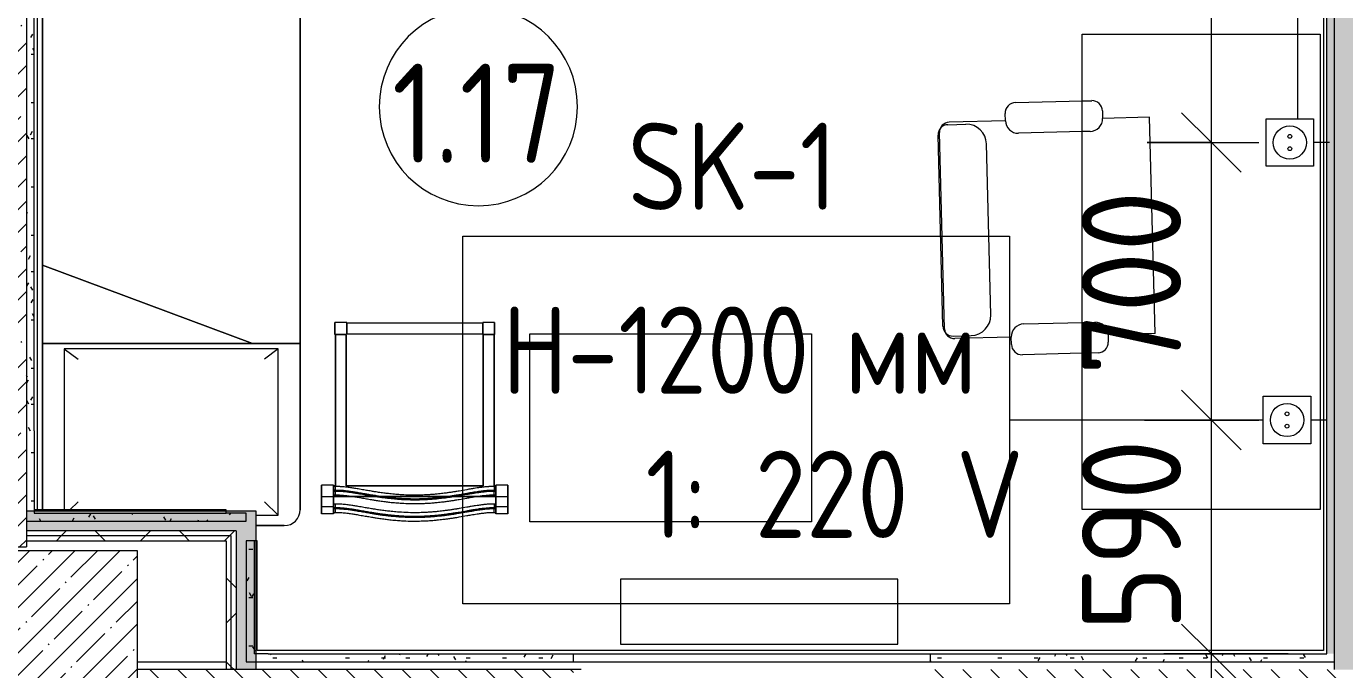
# Model space of a CAD drawing. Header units: millimetres. Extents: x 35881 to 234190, y -8553 to 29063.
# Drawn here: x 75700 to 79026, y 3750 to 5373 of the extents above; entities that cross this region are included whole.
import ezdxf

# ---------------------------------------------------------------- set-up
doc = ezdxf.new("R2010")
doc.units = ezdxf.units.MM
for name, color, linetype, lineweight in [('A-ANNO-DIMS', 7, 'Continuous', 9), ('A-ANNO-DIMS-100', 7, 'Continuous', 9), ('A-AREA-IDEN', 7, 'Continuous', 9), ('A-DETL-GENF', 7, 'Continuous', 9), ('A-WALL', 7, 'Continuous', 9), ('E-ELEC-FIXT-IDEN', 7, 'Continuous', 9), ('I-WALL', 7, 'Continuous', 9), ('M-EQPM', 7, 'Continuous', 9), ('S-COLS', 7, 'Continuous', 9), ('Электрические приборы', 7, 'Continuous', 9)]:
    doc.layers.add(name, color=color, linetype=linetype, lineweight=lineweight)
for name, color, linetype, lineweight, true_color in [('A-WALL-1', 7, 'Continuous', 9, 0x3c3c3c), ('A-WALL-FNSH-1', 7, 'Continuous', 9, 0x3c3c3c), ('I-FURN-1', 7, 'Continuous', 9, 0xf0f0f0), ('M-EQPM-1', 7, 'Continuous', 9, 0xd4d4d4), ('Оси розеток', 7, 'Continuous', 9, 0xff1e23)]:
    doc.layers.add(name, color=color, linetype=linetype, lineweight=lineweight, true_color=true_color)
doc.styles.add('GOST Common', font='GOST_Common.ttf', dxfattribs={"width": 0.9, "height": 220})
doc.styles.add('GOST Common_1', font='GOST_Common.ttf', dxfattribs={"width": 0.9, "height": 250})
doc.styles.add('ISOCPEUR', font='isocpeur.ttf', dxfattribs={"width": 0.9, "height": 250})
doc.dimstyles.new('ISO-2_5_0_9К_БОЛЬШОЙ', dxfattribs={"dimscale": 304.8, "dimtxt": 248.995294, "dimasz": 0.492126, "dimexe": 0.393701, "dimexo": 0.984252, "dimgap": 0, "dimtad": 1, "dimdec": 0, "dimrnd": 10, "dimzin": 0, "dimdsep": 46, "dimtxsty": 'ISOCPEUR', "dimblk1": 'OBLIQUE', "dimblk2": 'OBLIQUE', "dimsah": 1, "dimcen": 0.09, "dimdle": 0.393701, "dimazin": 0, "dimtfac": 1, "dimtdec": 4, "dimtix": 1, "dimtmove": 0, "dimatfit": 3, "dimfxl": 1, "dimtvp": 1, "dimtolj": 1, "dimtzin": 0, "dimarcsym": 2})
pattern_1 = [(0, (0, 0), (121.92, 30.48), [10.058, -81.382, 10.058, -81.382, -487.68]), (0, (0, 0), (121.92, 30.48), [-182.88, 10.058, -172.822, 10.058, -81.382, -213.36]), (0, (0, 0), (121.92, 30.48), [-457.2, 10.058, -50.902, 10.058, -142.342]), (120, (45.72, 15.24), (-87.356454, 90.345817), [10.058, -81.382, 10.058, -81.382, -487.68]), (120, (45.72, 15.24), (-87.356454, 90.345817), [-182.88, 10.058, -172.822, 10.058, -81.382, -213.36]), (120, (45.72, 15.24), (-87.356454, 90.345817), [-457.2, 10.058, -50.902, 10.058, -142.342]), (240, (60.96, 76.2), (-34.563546, -120.825817), [10.058, -81.382, 10.058, -81.382, -487.68]), (240, (60.96, 76.2), (-34.563546, -120.825817), [-182.88, 10.058, -172.822, 10.058, -81.382, -213.36]), (240, (60.96, 76.2), (-34.563546, -120.825817), [-457.2, 10.058, -50.902, 10.058, -142.342])]
pattern_2 = [(45, (0, 0), (-106.06602, 106.06602), []), (135, (0, 0), (-106.06602, -106.06602), [])]

# ---------------------------------------------------------------- blocks, each defined once
blk = doc.blocks.new('BSC_Колонна _Прямоугольная - 500х500-V11-План размещения напольных электротехнических лючков и розеток 1 этажа в осях 12-23')
at = {"layer": 'S-COLS'}
h = blk.add_hatch(dxfattribs=at)
h.set_pattern_fill('FP_13', color=256, style=0, pattern_type=2)
h.set_pattern_definition([(45, (-75730, -3800), (-57.02463, 57.02463), []), (45, (-75672.975, -3800), (-57.02463, 57.02463), [100.806, -20.161, 3.353, -16.808])])
h.paths.add_polyline_path([(-250, -250), (250, -250), (250, 250), (-250, 250), (-250, 73.5)])
for p, q in [((250, 250), (-250, 250)), ((-250, 250), (-250, -250)), ((250, -250), (250, 250)), ((-250, -250), (250, -250))]:
    blk.add_line(p, q, dxfattribs=at)
blk = doc.blocks.new('Блок Розеток и Выключателей - Блок Розеток и Выключателей_SK1-V63-План размещения напольных электротехнических лючков и розеток 1 этажа в осях 12-23')
at = {"layer": 'A-DETL-GENF'}
for p, q in [((-60, -40), (60, -40)), ((-60, -160), (-60, -40)), ((60, -40), (60, -160)), ((60, -160), (-60, -160))]:
    blk.add_line(p, q, dxfattribs=at)
for centre, radius in [((0, -100), 42), ((-15.6, -100), 4.8), ((15.6, -100), 4.8)]:
    blk.add_circle(centre, radius, dxfattribs=at)
at = {"layer": 'Оси розеток'}
blk.add_line((0, 0), (0, -40), dxfattribs=at)
blk = doc.blocks.new('nipo - Default-V187-План размещения напольных электротехнических лючков и розеток 1 этажа в осях 12-23')
at = {"layer": 'I-FURN-1'}
for p, q in [((-171.5, 250.4), (-201.5, 250.4)), ((-201.5, 250.4), (-201.5, 220.4)), ((-171.5, 250.4), (-201.5, 250.4)), ((-201.5, 220.4), (-201.5, 250.4)), ((-171.5, 248.9), (-171.5, 250.4)), ((-171.5, 248.9), (-171.5, 250.4)), ((171.5, 248.9), (-171.5, 248.9)), ((-171.5, 221.9), (-171.5, 248.9)), ((-171.5, 248.9), (-171.5, 221.9)), ((171.5, 248.9), (-171.5, 248.9)), ((201.5, 250.4), (171.5, 250.4)), ((171.5, 250.4), (171.5, 248.9)), ((171.5, 250.4), (171.5, 248.9)), ((201.5, 250.4), (171.5, 250.4)), ((171.5, 221.9), (171.5, 248.9)), ((171.5, 248.9), (171.5, 221.9)), ((201.5, 220.4), (201.5, 250.4)), ((201.5, 250.4), (201.5, 220.4)), ((-201.5, 220.4), (-199.9, 220.4)), ((-201.5, 220.4), (-199.9, 220.4)), ((-199.9, 220.4), (-199.9, -161.1)), ((-199.9, 220.4), (-172.9, 220.4)), ((-172.9, 220.4), (-199.9, 220.4)), ((-199.9, -161.1), (-199.9, 220.4)), ((-172.9, -161.1), (-172.9, 220.4)), ((-172.9, 220.4), (-172.9, -161.1)), ((-171.5, 221.9), (171.5, 221.9)), ((-171.5, 221.9), (171.5, 221.9)), ((173, -161.1), (173, 220.4)), ((173, 220.4), (173, -161.1)), ((173, 220.4), (200, 220.4)), ((200, 220.4), (173, 220.4)), ((200, 220.4), (201.5, 220.4)), ((200, -161.1), (200, 220.4)), ((200, 220.4), (201.5, 220.4)), ((200, 220.4), (200, -161.1)), ((-205, -159.6), (-235, -159.6)), ((-235, -159.6), (-235, -213.6)), ((-205, -159.6), (-235, -159.6)), ((-235, -189.6), (-235, -159.6)), ((-205, -163.1), (-205, -159.6)), ((-205, -159.6), (-205, -213.6)), ((-200, -163.1), (-205, -163.1)), ((-205, -163.1), (-205, -171.9)), ((-205, -175.4), (-205, -163.1)), ((-205, -184.2), (-205, -163.1)), ((-199.9, -161.1), (-204.9, -161.1)), ((-204.9, -161.1), (-204.9, -163.1)), ((-199.9, -161.1), (-204.9, -161.1)), ((-204.9, -163.1), (-204.9, -161.1)), ((-204.9, -163.1), (-204.9, -184.2)), ((-204.9, -184.2), (-204.9, -163.1)), ((-200, -171.9), (-200, -163.1)), ((173, -161.1), (-172.9, -161.1)), ((-172.9, -161.1), (173, -161.1)), ((205, -161.1), (200, -161.1)), ((205, -161.1), (200, -161.1)), ((205, -163.1), (200, -163.1)), ((200, -163.1), (200, -171.9)), ((205, -213.6), (205, -159.6)), ((205, -159.6), (205, -161.1)), ((235, -159.6), (205, -159.6)), ((235, -159.6), (205, -159.6)), ((205, -163.1), (205, -161.1)), ((205, -161.1), (205, -163.1)), ((205, -163.1), (205, -161.1)), ((205, -184.2), (205, -163.1)), ((205, -171.9), (205, -163.1)), ((205, -163.1), (205, -175.4)), ((205, -163.1), (205, -184.2)), ((205, -184.2), (205, -163.1)), ((235, -213.6), (235, -159.6)), ((235, -159.6), (235, -189.6)), ((-205, -189.6), (-235, -189.6)), ((-205, -171.9), (-200, -171.9)), ((-205, -171.9), (-205, -184.2)), ((-200, -175.4), (-205, -175.4)), ((-205, -184.2), (-205, -175.4)), ((-205, -184.2), (-200, -184.2)), ((-205, -189.6), (-205, -184.2)), ((-204.9, -184.2), (-204.9, -188.1)), ((-204.9, -188.1), (-204.9, -184.2)), ((-204.9, -188.1), (-164.4, -188.1)), ((-164.4, -188.1), (-204.9, -188.1)), ((-200, -184.2), (-200, -175.4)), ((-164.4, -188.1), (133.8, -188.1)), ((133.8, -188.1), (-164.4, -188.1)), ((134.1, -188.1), (164.4, -188.1)), ((164.4, -188.1), (134.1, -188.1)), ((164.4, -188.1), (205, -188.1)), ((205, -188.1), (164.4, -188.1)), ((200, -171.9), (205, -171.9)), ((205, -175.4), (200, -175.4)), ((200, -184.2), (200, -175.4)), ((200, -184.2), (205, -184.2)), ((205, -184.2), (205, -171.9)), ((205, -175.4), (205, -184.2)), ((205, -188.1), (205, -184.2)), ((205, -184.2), (205, -188.1)), ((205, -188.1), (205, -184.2)), ((205, -188.1), (205, -189.6)), ((235, -189.6), (205, -189.6)), ((-235, -213.6), (-205, -213.6)), ((-235, -213.6), (-235, -232.4)), ((-205, -232.4), (-235, -232.4)), ((-205, -215.5), (-205, -206.8)), ((-200, -207.3), (-205, -207.3)), ((-205, -207.3), (-205, -216.1)), ((-205, -219.6), (-205, -207.3)), ((-205, -213.6), (-205, -232.4)), ((-205, -216.1), (-200, -216.1)), ((-205, -216.1), (-205, -228.4)), ((-205, -228.4), (-205, -216.1)), ((-200, -219.6), (-205, -219.6)), ((-205, -219.6), (-205, -228.4)), ((-205, -228.4), (-200, -228.4)), ((-205, -232.4), (-205, -228.4)), ((-200, -216.1), (-200, -207.3)), ((-200, -228.4), (-200, -219.6)), ((205, -207.3), (200, -207.3)), ((200, -207.3), (200, -216.1)), ((200, -216.1), (205, -216.1)), ((205, -219.6), (200, -219.6)), ((200, -228.4), (200, -219.6)), ((200, -228.4), (205, -228.4)), ((205, -206.8), (205, -215.4)), ((205, -216.1), (205, -207.3)), ((205, -207.3), (205, -219.6)), ((205, -232.4), (205, -213.6)), ((205, -213.6), (235, -213.6)), ((205, -228.4), (205, -216.1)), ((205, -216.1), (205, -228.4)), ((205, -228.4), (205, -219.6)), ((205, -228.4), (205, -232.4)), ((235, -232.4), (205, -232.4)), ((235, -232.4), (235, -213.6))]:
    blk.add_line(p, q, dxfattribs=at)
at = {"layer": 'I-FURN-1', "flags": 128}
for points in [[(-235, -232.4), (-235, -215.5), (-235, -198.5), (-235, -189.6)], [(-205, -206.8), (-205, -198.5), (-205, -189.6)], [(205, -189.6), (205, -198.5), (205, -206.8)], [(235, -189.6), (235, -198.5), (235, -215.4), (235, -232.4)]]:
    blk.add_lwpolyline(points, dxfattribs=at)
at = {"layer": 'I-FURN-1'}
for points, knots in [([(200, -163.1), (197.2, -163.1), (193.1, -163.2), (188.4, -163.4), (184.4, -163.7), (179.9, -164), (175.1, -164.5), (171.2, -165), (167.7, -165.4), (163.1, -166.1), (157, -166.9), (150.9, -167.9), (145, -168.9), (140.7, -169.6), (136, -170.4), (126.8, -172), (116.5, -173.8), (107.4, -175.3), (103.3, -176), (98.2, -176.8), (90.8, -178), (83.2, -179), (76.5, -179.9), (68.2, -181), (57.9, -182.1), (45.5, -183.2), (34.9, -184), (22.3, -184.6), (12, -185), (3.1, -185.1), (-3.3, -185.1), (-15.4, -184.9), (-30.6, -184.3), (-47.9, -183), (-61.8, -181.7), (-75.4, -180.1), (-87.8, -178.4), (-97.4, -176.9), (-104.3, -175.8), (-109.6, -174.9), (-117.6, -173.6), (-126.4, -172), (-135.4, -170.5), (-144, -169), (-151.7, -167.8), (-159.2, -166.6), (-165, -165.8), (-171.4, -165), (-177.7, -164.2), (-182.6, -163.8), (-185.7, -163.6), (-187.9, -163.5), (-192.6, -163.3), (-196.9, -163.2), (-200, -163.1)], [-403.246163, -403.246163, -403.246163, -403.246163, -394.961682, -390.785353, -389.143766, -383.111589, -377.203149, -374.419378, -371.330151, -366.77681, -360.420019, -352.758986, -348.177633, -342.617617, -339.606524, -333.916422, -314.656028, -308.214217, -306.043991, -302.068722, -292.951843, -283.327745, -278.98652, -272.848078, -258.282773, -247.659183, -235.563172, -226.502536, -209.735731, -204.597106, -199.707293, -190.563396, -168.259509, -154.269973, -138.430455, -126.466538, -113.088, -100.996198, -97.081467, -92.039013, -84.96413, -72.630818, -65.219689, -57.682193, -46.3745, -41.767255, -34.846834, -28.790033, -22.348118, -15.929171, -13.910715, -13.053485, -9.243142, 0, 0, 0, 0]), ([(-200, -171.9), (-196.9, -172), (-192.6, -172.1), (-187.9, -172.3), (-185.7, -172.4), (-182.6, -172.6), (-177.7, -173.1), (-171.4, -173.8), (-165, -174.6), (-159.2, -175.5), (-151.7, -176.6), (-144, -177.9), (-135.4, -179.3), (-126.4, -180.9), (-117.6, -182.4), (-109.6, -183.8), (-104.3, -184.7), (-97.4, -185.8), (-87.8, -187.3), (-75.4, -189), (-61.8, -190.6), (-47.9, -191.9), (-30.6, -193.1), (-15.4, -193.8), (-3.3, -193.9), (3.1, -193.9), (12, -193.8), (22.3, -193.5), (34.9, -192.8), (45.5, -192.1), (57.9, -190.9), (68.2, -189.8), (76.5, -188.8), (83.2, -187.9), (90.8, -186.8), (98.2, -185.7), (103.3, -184.8), (107.4, -184.2), (116.5, -182.6), (126.8, -180.8), (136, -179.2), (140.7, -178.4), (145, -177.7), (150.9, -176.8), (157, -175.8), (163.1, -174.9), (167.7, -174.3), (171.2, -173.9), (175.1, -173.4), (179.9, -172.9), (184.4, -172.5), (188.4, -172.3), (193.1, -172.1), (197.2, -172), (200, -171.9)], [0, 0, 0, 0, 9.243142, 13.053485, 13.910715, 15.929171, 22.348118, 28.790033, 34.846834, 41.767255, 46.3745, 57.682193, 65.219689, 72.630818, 84.96413, 92.039013, 97.081467, 100.996198, 113.088, 126.466538, 138.430455, 154.269973, 168.259509, 190.563396, 199.707293, 204.597106, 209.735731, 226.502536, 235.563172, 247.659183, 258.282773, 272.848078, 278.98652, 283.327745, 292.951843, 302.068722, 306.043991, 308.214217, 314.656028, 333.916422, 339.606524, 342.617617, 348.177633, 352.758986, 360.420019, 366.77681, 371.330151, 374.419378, 377.203149, 383.111589, 389.143766, 390.785353, 394.961682, 403.246163, 403.246163, 403.246163, 403.246163]), ([(-142.8, -181.6), (-146.5, -180.9), (-151.7, -180.1), (-159.2, -178.9), (-165, -178.1), (-171.4, -177.3), (-177.7, -176.5), (-182.6, -176.1), (-185.7, -175.9), (-187.9, -175.8), (-192.6, -175.6), (-196.9, -175.5), (-200, -175.4)], [-57.682193, -57.682193, -57.682193, -57.682193, -46.3745, -41.767255, -34.846834, -28.790033, -22.348118, -15.929171, -13.910715, -13.053485, -9.243142, 0, 0, 0, 0]), ([(-200, -184.2), (-196.9, -184.3), (-192.6, -184.4), (-187.9, -184.6), (-185.7, -184.8), (-182.6, -185), (-177.7, -185.4), (-171.4, -186.1), (-165, -186.9), (-159.2, -187.8), (-151.7, -188.9), (-144, -190.2), (-135.4, -191.7), (-126.4, -193.2), (-117.6, -194.7), (-109.6, -196.1), (-104.3, -197), (-97.4, -198.1), (-87.8, -199.6), (-75.4, -201.3), (-61.8, -202.9), (-47.9, -204.2), (-30.6, -205.4), (-15.4, -206.1), (-3.3, -206.2), (3.1, -206.2), (12, -206.1), (22.3, -205.8), (34.9, -205.1), (45.5, -204.4), (57.9, -203.3), (68.2, -202.1), (76.5, -201.1), (83.2, -200.2), (90.8, -199.1), (98.2, -198), (103.3, -197.2), (107.4, -196.5), (116.5, -194.9), (126.8, -193.1), (136, -191.5), (140.7, -190.7), (145, -190), (150.9, -189.1), (157, -188.1), (163.1, -187.2), (167.7, -186.6), (171.2, -186.2), (175.1, -185.7), (179.9, -185.2), (184.4, -184.8), (188.4, -184.6), (193.1, -184.4), (197.2, -184.3), (200, -184.2)], [-403.246163, -403.246163, -403.246163, -403.246163, -394.00302, -390.192678, -389.335447, -387.316991, -380.898045, -374.456129, -368.399329, -361.478908, -356.871663, -345.56397, -338.026474, -330.615345, -318.282032, -311.20715, -306.164696, -302.249965, -290.158162, -276.779625, -264.815707, -248.97619, -234.986654, -212.682766, -203.53887, -198.649057, -193.510432, -176.743627, -167.682991, -155.586979, -144.963389, -130.398084, -124.259643, -119.918418, -110.29432, -101.177441, -97.202171, -95.031946, -88.590135, -69.32974, -63.639639, -60.628545, -55.06853, -50.487177, -42.826144, -36.469352, -31.916012, -28.826784, -26.043014, -20.134573, -14.102397, -12.460809, -8.284481, 0, 0, 0, 0]), ([(-86.1, -190.9), (-86.8, -190.8), (-91.5, -190.2), (-97.4, -189.2), (-104.3, -188.1), (-109.6, -187.3), (-117.6, -185.9), (-126.4, -184.4), (-135.4, -182.8), (-140.3, -182), (-142.8, -181.6)], [-115.213189, -115.213189, -115.213189, -115.213189, -113.088, -100.996198, -97.081467, -92.039013, -84.96413, -72.630818, -65.219689, -57.682193, -57.682193, -57.682193, -57.682193]), ([(-28.8, -196.6), (-30.3, -196.5), (-36.5, -196.2), (-47.9, -195.3), (-61.8, -194), (-74.7, -192.5), (-82.4, -191.5), (-86.1, -190.9)], [-172.819784, -172.819784, -172.819784, -172.819784, -168.259509, -154.269973, -138.430455, -126.466538, -115.222092, -115.222092, -115.222092, -115.222092]), ([(28.8, -196.6), (27.5, -196.7), (20.6, -197), (12, -197.3), (3.1, -197.4), (-3.3, -197.4), (-13.9, -197.2), (-22.9, -196.9), (-28.8, -196.6)], [-230.426379, -230.426379, -230.426379, -230.426379, -226.502536, -209.735731, -204.597106, -199.707293, -190.563396, -172.837785, -172.837785, -172.837785, -172.837785]), ([(86.1, -190.9), (84.5, -191.2), (81.5, -191.6), (76.5, -192.2), (68.2, -193.3), (57.9, -194.4), (45.5, -195.5), (36.2, -196.2), (30.5, -196.5), (28.8, -196.6)], [-288.032973, -288.032973, -288.032973, -288.032973, -283.327745, -278.98652, -272.848078, -258.282773, -247.659183, -235.563172, -230.444503, -230.444503, -230.444503, -230.444503]), ([(142.8, -181.5), (141.8, -181.7), (139.9, -182), (136, -182.7), (126.8, -184.3), (116.5, -186.1), (107.4, -187.6), (103.3, -188.3), (98.2, -189.1), (92.3, -190), (87.7, -190.7), (86.1, -190.9)], [-345.639568, -345.639568, -345.639568, -345.639568, -342.617617, -339.606524, -333.916422, -314.656028, -308.214217, -306.043991, -302.068722, -292.951843, -288.041978, -288.041978, -288.041978, -288.041978]), ([(200, -175.4), (197.2, -175.4), (193.1, -175.5), (188.4, -175.7), (184.4, -176), (179.9, -176.3), (175.1, -176.9), (171.2, -177.3), (167.7, -177.7), (163.1, -178.4), (157, -179.3), (150.9, -180.2), (146, -181), (143.7, -181.4), (142.8, -181.5)], [-403.246163, -403.246163, -403.246163, -403.246163, -394.961682, -390.785353, -389.143766, -383.111589, -377.203149, -374.419378, -371.330151, -366.77681, -360.420019, -352.758986, -348.177633, -345.639651, -345.639651, -345.639651, -345.639651]), ([(200, -207.3), (197.2, -207.3), (193.1, -207.4), (188.4, -207.6), (184.4, -207.9), (179.9, -208.2), (175.1, -208.8), (171.2, -209.2), (167.7, -209.6), (163.1, -210.3), (157, -211.2), (150.9, -212.1), (145, -213.1), (140.7, -213.8), (136, -214.6), (126.8, -216.2), (116.5, -218), (107.4, -219.5), (103.3, -220.2), (98.2, -221), (90.8, -222.2), (83.2, -223.3), (76.5, -224.1), (68.2, -225.2), (57.9, -226.3), (45.5, -227.4), (34.9, -228.2), (22.3, -228.9), (12, -229.2), (3.1, -229.3), (-3.3, -229.3), (-15.4, -229.1), (-30.6, -228.5), (-47.9, -227.2), (-61.8, -225.9), (-75.4, -224.3), (-87.8, -222.6), (-97.4, -221.2), (-104.3, -220), (-109.6, -219.2), (-117.6, -217.8), (-126.4, -216.3), (-135.4, -214.7), (-144, -213.2), (-151.7, -212), (-159.2, -210.8), (-165, -210), (-171.4, -209.2), (-177.7, -208.5), (-182.6, -208), (-185.7, -207.8), (-187.9, -207.7), (-192.6, -207.5), (-196.9, -207.4), (-200, -207.3)], [-403.246163, -403.246163, -403.246163, -403.246163, -394.961682, -390.785353, -389.143766, -383.111589, -377.203149, -374.419378, -371.330151, -366.77681, -360.420019, -352.758986, -348.177633, -342.617617, -339.606524, -333.916422, -314.656028, -308.214217, -306.043991, -302.068722, -292.951843, -283.327745, -278.98652, -272.848078, -258.282773, -247.659183, -235.563172, -226.502536, -209.735731, -204.597106, -199.707293, -190.563396, -168.259509, -154.269973, -138.430455, -126.466538, -113.088, -100.996198, -97.081467, -92.039013, -84.96413, -72.630818, -65.219689, -57.682193, -46.3745, -41.767255, -34.846834, -28.790033, -22.348118, -15.929171, -13.910715, -13.053485, -9.243142, 0, 0, 0, 0]), ([(-200, -216.1), (-196.9, -216.2), (-192.6, -216.3), (-187.9, -216.5), (-185.7, -216.7), (-182.6, -216.9), (-177.7, -217.3), (-171.4, -218), (-165, -218.8), (-159.2, -219.7), (-151.7, -220.8), (-144, -222.1), (-135.4, -223.6), (-126.4, -225.1), (-117.6, -226.6), (-109.6, -228), (-104.3, -228.9), (-97.4, -230), (-87.8, -231.5), (-75.4, -233.2), (-61.8, -234.8), (-47.9, -236.1), (-30.6, -237.3), (-15.4, -238), (-3.3, -238.1), (3.1, -238.1), (12, -238), (22.3, -237.7), (34.9, -237), (45.5, -236.3), (57.9, -235.2), (68.2, -234), (76.5, -233), (83.2, -232.1), (90.8, -231), (98.2, -229.9), (103.3, -229.1), (107.4, -228.4), (116.5, -226.8), (126.8, -225), (136, -223.4), (140.7, -222.7), (145, -221.9), (150.9, -221), (157, -220), (163.1, -219.1), (167.7, -218.5), (171.2, -218.1), (175.1, -217.6), (179.9, -217.1), (184.4, -216.7), (188.4, -216.5), (193.1, -216.3), (197.2, -216.2), (200, -216.1)], [0, 0, 0, 0, 9.243142, 13.053485, 13.910715, 15.929171, 22.348118, 28.790033, 34.846834, 41.767255, 46.3745, 57.682193, 65.219689, 72.630818, 84.96413, 92.039013, 97.081467, 100.996198, 113.088, 126.466538, 138.430455, 154.269973, 168.259509, 190.563396, 199.707293, 204.597106, 209.735731, 226.502536, 235.563172, 247.659183, 258.282773, 272.848078, 278.98652, 283.327745, 292.951843, 302.068722, 306.043991, 308.214217, 314.656028, 333.916422, 339.606524, 342.617617, 348.177633, 352.758986, 360.420019, 366.77681, 371.330151, 374.419378, 377.203149, 383.111589, 389.143766, 390.785353, 394.961682, 403.246163, 403.246163, 403.246163, 403.246163]), ([(-142.8, -225.8), (-146.5, -225.1), (-151.7, -224.3), (-159.2, -223.1), (-165, -222.3), (-171.4, -221.5), (-177.7, -220.8), (-182.6, -220.3), (-185.7, -220.1), (-187.9, -220), (-192.6, -219.8), (-196.9, -219.7), (-200, -219.6)], [-57.682193, -57.682193, -57.682193, -57.682193, -46.3745, -41.767255, -34.846834, -28.790033, -22.348118, -15.929171, -13.910715, -13.053485, -9.243142, 0, 0, 0, 0]), ([(-200, -228.4), (-196.9, -228.5), (-192.6, -228.6), (-187.9, -228.8), (-185.7, -229), (-182.6, -229.2), (-177.7, -229.6), (-171.4, -230.3), (-165, -231.2), (-159.2, -232), (-151.7, -233.1), (-144, -234.4), (-135.4, -235.9), (-126.4, -237.4), (-117.6, -238.9), (-109.6, -240.3), (-104.3, -241.2), (-97.4, -242.3), (-87.8, -243.8), (-75.4, -245.5), (-61.8, -247.1), (-47.9, -248.4), (-30.6, -249.7), (-15.4, -250.3), (-3.3, -250.4), (3.1, -250.4), (12, -250.3), (22.3, -250), (34.9, -249.3), (45.5, -248.6), (57.9, -247.5), (68.2, -246.3), (76.5, -245.3), (83.2, -244.4), (90.8, -243.3), (98.2, -242.2), (103.3, -241.4), (107.4, -240.7), (116.5, -239.1), (126.8, -237.3), (136, -235.8), (140.7, -235), (145, -234.2), (150.9, -233.3), (157, -232.3), (163.1, -231.4), (167.7, -230.8), (171.2, -230.4), (175.1, -229.9), (179.9, -229.4), (184.4, -229), (188.4, -228.8), (193.1, -228.6), (197.2, -228.5), (200, -228.4)], [-403.246163, -403.246163, -403.246163, -403.246163, -394.00302, -390.192678, -389.335447, -387.316991, -380.898045, -374.456129, -368.399329, -361.478908, -356.871663, -345.56397, -338.026474, -330.615345, -318.282032, -311.20715, -306.164696, -302.249965, -290.158162, -276.779625, -264.815707, -248.97619, -234.986654, -212.682766, -203.53887, -198.649057, -193.510432, -176.743627, -167.682991, -155.586979, -144.963389, -130.398084, -124.259643, -119.918418, -110.29432, -101.177441, -97.202171, -95.031946, -88.590135, -69.32974, -63.639639, -60.628545, -55.06853, -50.487177, -42.826144, -36.469352, -31.916012, -28.826784, -26.043014, -20.134573, -14.102397, -12.460809, -8.284481, 0, 0, 0, 0]), ([(-86.1, -235.1), (-86.8, -235), (-91.5, -234.4), (-97.4, -233.5), (-104.3, -232.3), (-109.6, -231.5), (-117.6, -230.1), (-126.4, -228.6), (-135.4, -227), (-140.3, -226.2), (-142.8, -225.8)], [-115.213189, -115.213189, -115.213189, -115.213189, -113.088, -100.996198, -97.081467, -92.039013, -84.96413, -72.630818, -65.219689, -57.682193, -57.682193, -57.682193, -57.682193]), ([(142.8, -225.8), (141.8, -225.9), (139.9, -226.3), (136, -226.9), (126.8, -228.5), (116.5, -230.3), (107.4, -231.8), (103.3, -232.5), (98.2, -233.3), (92.3, -234.2), (87.7, -234.9), (86.1, -235.1)], [-345.639568, -345.639568, -345.639568, -345.639568, -342.617617, -339.606524, -333.916422, -314.656028, -308.214217, -306.043991, -302.068722, -292.951843, -288.041978, -288.041978, -288.041978, -288.041978]), ([(200, -219.6), (197.2, -219.7), (193.1, -219.7), (188.4, -219.9), (184.4, -220.2), (179.9, -220.6), (175.1, -221.1), (171.2, -221.5), (167.7, -222), (163.1, -222.6), (157, -223.5), (150.9, -224.4), (146, -225.2), (143.7, -225.6), (142.8, -225.8)], [-403.246163, -403.246163, -403.246163, -403.246163, -394.961682, -390.785353, -389.143766, -383.111589, -377.203149, -374.419378, -371.330151, -366.77681, -360.420019, -352.758986, -348.177633, -345.639651, -345.639651, -345.639651, -345.639651]), ([(-28.8, -240.8), (-30.3, -240.7), (-36.5, -240.4), (-47.9, -239.6), (-61.8, -238.2), (-74.7, -236.7), (-82.4, -235.7), (-86.1, -235.1)], [-172.819784, -172.819784, -172.819784, -172.819784, -168.259509, -154.269973, -138.430455, -126.466538, -115.222092, -115.222092, -115.222092, -115.222092]), ([(28.8, -240.8), (27.5, -240.9), (20.6, -241.2), (12, -241.5), (3.1, -241.6), (-3.3, -241.6), (-13.9, -241.5), (-22.9, -241.1), (-28.8, -240.8)], [-230.426379, -230.426379, -230.426379, -230.426379, -226.502536, -209.735731, -204.597106, -199.707293, -190.563396, -172.837785, -172.837785, -172.837785, -172.837785]), ([(86.1, -235.1), (84.5, -235.4), (81.5, -235.8), (76.5, -236.5), (68.2, -237.5), (57.9, -238.6), (45.5, -239.7), (36.2, -240.4), (30.5, -240.7), (28.8, -240.8)], [-288.032973, -288.032973, -288.032973, -288.032973, -283.327745, -278.98652, -272.848078, -258.282773, -247.659183, -235.563172, -230.444503, -230.444503, -230.444503, -230.444503])]:
    blk.add_open_spline(points, degree=3, knots=knots, dxfattribs=at)
blk = doc.blocks.new('Bed - Small Sizes - 15_1-V188-План размещения напольных электротехнических лючков и розеток 1 этажа в осях 12-23')
at = {"layer": 'I-FURN-1'}
for p, q in [((-236.6, 0), (-307.7, 0)), ((-307.7, 0), (-236.6, 0)), ((-307.7, 0), (-236.6, 0)), ((-236.6, 0), (-307.7, 0)), ((-292.5, -26.2), (-257.7, -60)), ((-236.6, -26.2), (-292.5, -26.2)), ((-292.5, -26.2), (-292.5, -446.2)), ((-236.6, -26.2), (-292.5, -26.2)), ((-292.5, -26.2), (-292.5, -446.2)), ((-347.7, -40), (-347.7, -460)), ((-347.7, -460), (-347.7, -40)), ((-347.7, -40), (-347.7, -1910)), ((-347.7, -460), (-347.7, -40)), ((233.5, -39.6), (212.3, -60)), ((247.5, -446.2), (247.5, -39.6)), ((247.5, -446.2), (247.5, -40)), ((302.3, -460), (302.3, -40)), ((302.3, -40), (302.3, -460)), ((302.3, -1835.4), (302.3, -40)), ((302.3, -40), (302.3, -657.7)), ((-292.5, -446.2), (-257.7, -420)), ((247.5, -446.2), (212.3, -420)), ((-347.7, -460), (-227.7, -460)), ((-227.7, -460), (-347.7, -460)), ((-347.7, -1910), (-347.7, -460)), ((-347.7, -460), (-227.7, -460)), ((-292.5, -446.2), (247.5, -446.2)), ((-292.5, -446.2), (247.5, -446.2)), ((-227.7, -460), (302.3, -460)), ((302.3, -460), (-227.7, -460)), ((302.3, -460), (-227.7, -460)), ((-227.7, -460), (302.3, -657.7)), ((302.3, -657.7), (-227.7, -460)), ((-227.7, -460), (302.3, -460)), ((-227.7, -460), (302.3, -657.7)), ((-227.7, -460), (302.3, -460)), ((302.3, -657.7), (302.3, -460)), ((302.3, -460), (302.3, -657.7)), ((302.3, -657.7), (302.3, -1835.4)), ((302.3, -1910), (302.3, -1835.4)), ((302.3, -1835.4), (302.3, -1910)), ((-307.7, -1950), (156.3, -1950)), ((156.3, -1950), (-307.7, -1950)), ((156.3, -1950), (262.3, -1950)), ((262.3, -1950), (156.3, -1950))]:
    blk.add_line(p, q, dxfattribs=at)
for centre, start, end in [((-307.7, -40), 90, 180), ((-307.7, -40), 90, 180), ((-307.7, -40), 90, 180), ((-307.7, -40), 90, 180), ((-307.7, -1910), 180, 270), ((-307.7, -1910), 180, 270), ((262.3, -1910), 270, 0), ((262.3, -1910), 270, 0)]:
    blk.add_arc(centre, 40, start, end, dxfattribs=at)
blk = doc.blocks.new('Стол базовый прямоугольный - 15_3-25644466-План размещения напольных электротехнических лючков и розеток 1 этажа в осях 12-23')
at = {"layer": 'I-FURN-1'}
for p, q in [((-600, 300), (600, 300)), ((-600, -300), (-600, 300)), ((600, 300), (600, -300)), ((600, -300), (-600, -300))]:
    blk.add_line(p, q, dxfattribs=at)
blk = doc.blocks.new('Стул-Кресло рабочее _с подлокотниками_ - 15_5-25644467-План размещения напольных электротехнических лючков и розеток 1 этажа в осях 12-23')
at = {"layer": 'I-FURN-1'}
for p, q in [((-106.7, 244), (388.6, 244)), ((-100.3, 247.8), (382.3, 247.8)), ((-132.1, 76.1), (-132.1, 218.6)), ((-125.7, 222.4), (-125.7, 177)), ((407.7, 222.4), (407.7, 177)), ((414, 77.1), (414, 218.6)), ((-74.9, 126.2), (356.9, 126.2)), ((-150.4, 76.1), (-132.1, 76.1)), ((414, 77.1), (432.4, 77.1)), ((-177.3, -102.2), (-177.3, 49.2)), ((-99.8, 43.8), (-99.8, -104.2)), ((381.8, -116.3), (381.8, 44.8)), ((459.2, 50.3), (459.2, -118.3)), ((-177.3, -142), (-177.3, -102.2)), ((-99.8, -104.2), (-99.8, -135.9)), ((381.8, -135.9), (381.8, -116.3)), ((459.2, -118.3), (459.2, -142)), ((-132.1, -168.2), (-151.1, -168.2)), ((-132.1, -286.9), (-132.1, -168.2)), ((414, -286.9), (414, -168.2)), ((433.1, -168.2), (414, -168.2)), ((-132.1, -286.9), (414, -286.9))]:
    blk.add_line(p, q, dxfattribs=at)
for centre, radius, start, end in [((-106.7, 218.6), 25.4, 90, 180), ((-100.3, 222.4), 25.4, 90, 180), ((382.3, 222.4), 25.4, 360, 90), ((388.6, 218.6), 25.4, 360, 90), ((-74.9, 177), 50.8, 180, 270), ((356.9, 177), 50.8, 270, 360), ((-150.4, 49.2), 26.9, 90, 180), ((-132.1, 43.8), 32.3, 360, 90), ((414, 44.8), 32.3, 90, 180), ((432.4, 50.3), 26.9, 360, 90), ((-151.1, -142), 26.2, 180, 270), ((-132.1, -135.9), 32.3, 270, 0), ((414, -135.9), 32.3, 180, 270), ((433.1, -142), 26.2, 270, 360)]:
    blk.add_arc(centre, radius, start, end, dxfattribs=at)
blk = doc.blocks.new('Стол базовый прямоугольный - 7_6-25644746-План размещения напольных электротехнических лючков и розеток 1 этажа в осях 12-23')
at = {"layer": 'I-FURN-1'}
for p, q in [((-355, 237.5), (355, 237.5)), ((-355, -237.5), (-355, 237.5)), ((355, 237.5), (355, -237.5)), ((355, -237.5), (-355, -237.5))]:
    blk.add_line(p, q, dxfattribs=at)
blk = doc.blocks.new('radiator_prado_classic_z_tip_30_po exemplyaru - Classic Z Тип 30-500-30677900-План размещения напольных электротехнических лючков и розеток 1 этажа в осях 12-23')
at = {"layer": 'M-EQPM-1'}
for p, q in [((0, 228), (0, 64)), ((700, 228), (0, 228)), ((700, 64), (700, 228)), ((0, 64), (700, 64))]:
    blk.add_line(p, q, dxfattribs=at)
blk = doc.blocks.new('Марка_Помещения - Номер-25198446-План размещения напольных электротехнических лючков и розеток 1 этажа в осях 12-23')
at = {"layer": 'A-AREA-IDEN'}
for start, end in [(360, 180), (180, 360)]:
    blk.add_arc((0, 0), 2.5, start, end, dxfattribs=at)
blk = doc.blocks.new('DIMBLOCK69-План размещения напольных электротехнических лючков и розеток 1 этажа в осях 12-23')
at = {"layer": 'A-ANNO-DIMS-100', "lineweight": 20}
for p, q in [((78689.6, 4380), (78614.6, 4455)), ((78689.6, 4380), (78764.6, 4305)), ((78689.6, 3790), (78614.6, 3865)), ((78689.6, 3790), (78764.6, 3715))]:
    blk.add_line(p, q, dxfattribs=at)
at = {"layer": 'A-ANNO-DIMS-100'}
for p, q in [((78520.5, 4380), (78809.6, 4380)), ((78689.6, 4380), (78520.5, 4380)), ((78689.6, 3670), (78689.6, 4380)), ((78883.5, 3790), (78569.6, 3790)), ((78689.6, 3790), (78883.5, 3790))]:
    blk.add_line(p, q, dxfattribs=at)
at = {"layer": 'A-ANNO-DIMS-100', "color": 0, "insert": (78363, 3848), "char_height": 250, "width": 568.858, "attachment_point": 1, "rotation": 90, "line_spacing_factor": 1.149209, "style": 'ISOCPEUR'}
blk.add_mtext('590', dxfattribs=at)
blk = doc.blocks.new('_Oblique')
at = {"color": 0, "linetype": 'ByBlock', "lineweight": -2}
blk.add_line((-0.5, -0.5), (0.5, 0.5), dxfattribs=at)
blk = doc.blocks.new('DIMBLOCK70-План размещения напольных электротехнических лючков и розеток 1 этажа в осях 12-23')
at = {"layer": 'A-ANNO-DIMS-100', "lineweight": 20}
for p, q in [((78689.6, 5080.2), (78614.6, 5155.2)), ((78689.6, 5080.2), (78764.6, 5005.2)), ((78689.6, 4380), (78614.6, 4455)), ((78689.6, 4380), (78764.6, 4305))]:
    blk.add_line(p, q, dxfattribs=at)
at = {"layer": 'A-ANNO-DIMS-100'}
for p, q in [((78527.5, 5080.2), (78809.6, 5080.2)), ((78689.6, 5080.2), (78527.5, 5080.2)), ((78689.6, 4380), (78689.6, 5080.2)), ((78520.5, 4380), (78809.6, 4380)), ((78689.6, 4380), (78520.5, 4380))]:
    blk.add_line(p, q, dxfattribs=at)
at = {"layer": 'A-ANNO-DIMS-100', "color": 0, "insert": (78363, 4493.1), "char_height": 250, "width": 568.858, "attachment_point": 1, "rotation": 90, "line_spacing_factor": 1.149209, "style": 'ISOCPEUR'}
blk.add_mtext('700', dxfattribs=at)
blk = doc.blocks.new('DIMBLOCK71-План размещения напольных электротехнических лючков и розеток 1 этажа в осях 12-23')
at = {"layer": 'A-ANNO-DIMS-100'}
for p, q in [((78689.6, 5080.2), (78689.6, 6490)), ((78520.5, 6370), (78809.6, 6370)), ((78689.6, 6370), (78520.5, 6370)), ((78527.5, 5080.2), (78809.6, 5080.2)), ((78689.6, 5080.2), (78527.5, 5080.2))]:
    blk.add_line(p, q, dxfattribs=at)
at = {"layer": 'A-ANNO-DIMS-100', "lineweight": 20}
for p, q in [((78689.6, 6370), (78614.6, 6445)), ((78689.6, 6370), (78764.6, 6295)), ((78689.6, 5080.2), (78614.6, 5155.2)), ((78689.6, 5080.2), (78764.6, 5005.2))]:
    blk.add_line(p, q, dxfattribs=at)
at = {"layer": 'A-ANNO-DIMS-100', "color": 0, "insert": (78363, 5430.6), "char_height": 250, "width": 706.764, "attachment_point": 1, "rotation": 90, "line_spacing_factor": 1.149209, "style": 'ISOCPEUR'}
blk.add_mtext('1290', dxfattribs=at)

msp = doc.modelspace()

# ---------------------------------------------------------------- hatches: boundary and pattern name
at = {"layer": 'A-WALL'}
h = msp.add_hatch(dxfattribs=at)
h.set_pattern_fill('FP_21', color=256, style=0, pattern_type=2)
h.set_pattern_definition([(135, (0, 0), (-35.35534, -35.35534), [])])
h.paths.add_polyline_path([(84100, 3550), (84200, 3550), (84200, 3750), (84100, 3750)])
h.paths.add_polyline_path([(81905.3, 3550), (82000, 3550), (82000, 3750), (80850, 3750), (80850, 3550)])
h.paths.add_polyline_path([(80086.8, 3550), (80350, 3550), (80350, 3750), (80080.5, 3750), (80080.5, 3550)])
h.paths.add_polyline_path([(79180.5, 3550), (79180.5, 3750), (77980, 3750), (77980, 3550), (78995.7, 3550)])
h.paths.add_polyline_path([(76813.6, 3550), (77080, 3550), (77080, 3750), (75980, 3750), (75980, 3550), (76086.2, 3550)])
at = {"layer": 'I-WALL'}
h = msp.add_hatch(dxfattribs=at)
h.set_pattern_fill('FP_58', color=256, style=0, pattern_type=2)
h.set_pattern_definition(pattern_1)
h.paths.add_polyline_path([(78980.5, 3790), (79000.5, 3790), (79000.5, 9080), (78980.5, 9080), (78980.5, 3810.9)])
h = msp.add_hatch(dxfattribs=at)
h.set_pattern_fill('FP_22', color=256, style=0, pattern_type=2)
h.set_pattern_definition([(135, (0, 0), (-75.43415, -75.43415), [106.68, -17.78, 3.556, -17.78]), (135, (0, 75.39), (-75.43415, -75.43415), []), (50, (0, 0), (127.52922, -11.15758), [13.335, -146.685]), (355, (0, 0), (-24.66966, 133.74002), [10.668, -117.348]), (100.451, (10.63, -0.93), (102.85973, 122.58178), [11.333, -124.663]), (46.184, (0, 35.56), (189.75516, -29.43036), [20.002, -220.027]), (96.636, (15.81, 33.1), (166.1822, 173.1996), [17, -186.995]), (351.184, (0, 35.56), (166.18393, 173.19757), [16.002, -176.022]), (21, (17.78, 26.67), (106.13027, -71.58603), [13.335, -146.685]), (326, (17.78, 26.67), (43.26188, 128.93175), [10.668, -117.348]), (71.451, (26.62, 20.7), (149.39198, 57.34505), [11.333, -124.663]), (37.5, (0, 0), (2.162228, 59.188357), [3.353, -112.573, 3.353, -115.773, -117.792]), (37.5, (0, 0), (2.162228, 59.188357), [-235.052, 3.353, -114.44]), (7.5, (0, 0), (46.773857, 70.12615), [3.353, -64.567, 3.353, -109.906, -44.894]), (7.5, (0, 0), (46.773857, 70.12615), [-181.178, 3.353, -41.542]), (327.5, (-39.65, 0), (94.91367, -4.010093), [3.353, -41.097, 3.353, -135.331, -184.023]), (327.5, (-39.65, 0), (94.91367, -4.010093), [-183.134, 3.353, -180.67]), (317.5, (-57.43, 0), (103.69057, 17.79882), [3.353, -54.432, 3.353, -88.748, -130.683]), (317.5, (-57.43, 0), (103.69057, 17.79882), [-149.885, 3.353, -127.33])])
h.paths.add_polyline_path([(79000.5, 3750), (79100.5, 3750), (79100.5, 9100), (79000.5, 9100), (79000.5, 3873.5)])
h = msp.add_hatch(dxfattribs=at)
h.set_pattern_fill('FP_1', color=256, style=0, pattern_type=2)
h.set_pattern_definition([(45, (0, 0), (-57.02463, 57.02463), []), (45, (57.025, 0), (-57.02463, 57.02463), [100.806, -20.161, 3.353, -16.808])])
h.paths.add_polyline_path([(75700, 4060), (75700, 7680), (75480, 7680), (75480, 4060)])
h = msp.add_hatch(dxfattribs=at)
h.set_pattern_fill('FP_58', color=256, style=0, pattern_type=2)
h.set_pattern_definition(pattern_1)
h.paths.add_polyline_path([(75700, 4145), (75720, 4145), (75720, 6990.6), (75700, 6990.6), (75700, 4150)])
for points in [[(76279.4, 4100), (76279.4, 4150), (75700, 4150), (75700, 4100), (76268, 4100)], [(76229.4, 3750), (76279.4, 3750), (76279.4, 4100), (76229.4, 4100), (76229.4, 3873.5)]]:
    msp.add_hatch(color=256, dxfattribs=at).paths.add_polyline_path(points)
h = msp.add_hatch(dxfattribs=at)
h.set_pattern_fill('FP_58', color=256, style=0, pattern_type=2)
h.set_pattern_definition(pattern_1)
h.paths.add_polyline_path([(76254.4, 4125), (76254.4, 4145), (75700, 4145), (75700, 4125), (76086.2, 4125)])
h = msp.add_hatch(dxfattribs=at)
h.set_pattern_fill('FP_60', color=256, style=0, pattern_type=2)
h.set_pattern_definition(pattern_2)
h.paths.add_polyline_path([(76216.9, 4087.5), (76229.4, 4087.5), (76229.4, 4100), (75700, 4100), (75700, 4087.5), (76086.2, 4087.5)])
h = msp.add_hatch(dxfattribs=at)
h.set_pattern_fill('FP_60', color=256, style=0, pattern_type=2)
h.set_pattern_definition(pattern_2)
h.paths.add_polyline_path([(76204.4, 4075), (76216.9, 4075), (76216.9, 4087.5), (75700, 4087.5), (75700, 4075), (76086.2, 4075)])
h = msp.add_hatch(dxfattribs=at)
h.set_pattern_fill('FP_60', color=256, style=0, pattern_type=2)
h.set_pattern_definition(pattern_2)
h.paths.add_polyline_path([(76216.9, 3750), (76216.9, 4075), (76204.4, 4075), (76204.4, 3750)])
h = msp.add_hatch(dxfattribs=at)
h.set_pattern_fill('FP_60', color=256, style=0, pattern_type=2)
h.set_pattern_definition(pattern_2)
h.paths.add_polyline_path([(76229.4, 3750), (76229.4, 4087.5), (76216.9, 4087.5), (76216.9, 3750)])
h = msp.add_hatch(dxfattribs=at)
h.set_pattern_fill('FP_58', color=256, style=0, pattern_type=2)
h.set_pattern_definition(pattern_1)
h.paths.add_polyline_path([(76254.4, 3790), (76274.4, 3790), (76274.4, 4075), (76254.4, 4075), (76254.4, 3873.5)])
h = msp.add_hatch(dxfattribs=at)
h.set_pattern_fill('FP_58', color=256, style=0, pattern_type=2)
h.set_pattern_definition(pattern_1)
h.paths.add_polyline_path([(79000.5, 3770), (79000.5, 3790), (77980, 3790), (77980, 3770), (78995.7, 3770)])
h.paths.add_polyline_path([(76254.4, 3770), (77080, 3770), (77080, 3790), (76254.4, 3790)])
h = msp.add_hatch(dxfattribs=at)
h.set_pattern_fill('FP_58', color=256, style=0, pattern_type=2)
h.set_pattern_definition(pattern_1)
h.paths.add_polyline_path([(77100, 3510), (77100, 3750), (77080, 3750), (77080, 3510)])

# ---------------------------------------------------------------- linework, layer by layer
at = {"layer": 'A-WALL'}
for p, q in [((78980.5, 3790), (78980.5, 9080)), ((75720, 4352.8), (75720, 6970.6)), ((75700, 4150), (75700, 4075)), ((75720, 4150), (75720, 4145)), ((76229.4, 4100), (75700, 4100)), ((76229.4, 4100), (76229.4, 3750)), ((76216.9, 4087.5), (75700, 4087.5)), ((76216.9, 3750), (76216.9, 4087.5)), ((76279.4, 4075), (76254.4, 4075)), ((76274.4, 4075), (76274.4, 3790)), ((77980, 3790), (78980.5, 3790))]:
    msp.add_line(p, q, dxfattribs=at)
at = {"layer": 'A-WALL-1'}
for p, q in [((75700, 9100), (75700, 4060)), ((79000.5, 3750), (79000.5, 9100)), ((76279.4, 4150), (75700, 4150)), ((75700, 4125), (76254.4, 4125)), ((76254.4, 4145), (76204.4, 4145)), ((76254.4, 4125), (76254.4, 4145)), ((76279.4, 3750), (76279.4, 4150)), ((75480, 4060), (75700, 4060)), ((75700, 4075), (76204.4, 4075)), ((76204.4, 4075), (76204.4, 3750)), ((76254.4, 4075), (76254.4, 3770)), ((76254.4, 3770), (77080, 3770)), ((76310.1, 3790), (76274.4, 3790)), ((77080, 3770), (77080, 3790)), ((77980, 3790), (77980, 3770)), ((77980, 3770), (79000.5, 3770)), ((77100, 3750), (75980, 3750))]:
    msp.add_line(p, q, dxfattribs=at)
at = {"layer": 'A-WALL-FNSH-1'}
for p, q in [((78972.5, 9072), (78972.5, 3798)), ((75728, 4150), (75728, 6962.6)), ((75720, 4352.8), (75720, 4153)), ((76204.4, 4153), (75720, 4153)), ((75720, 4145), (76204.4, 4145)), ((76204.4, 4145), (76204.4, 4153)), ((76282.4, 4075), (76279.4, 4075)), ((76282.4, 3798), (76282.4, 4075)), ((76274.4, 3798), (76279.4, 3798)), ((78972.5, 3798), (76282.4, 3798)), ((76310.1, 3790), (77980, 3790))]:
    msp.add_line(p, q, dxfattribs=at)
at = {"layer": 'E-ELEC-FIXT-IDEN'}
for p, q in [((78907.5, 5140.2), (78907.5, 5857.1)), ((78820.5, 4380), (78180.3, 4380))]:
    msp.add_line(p, q, dxfattribs=at)
at = {"layer": 'E-ELEC-FIXT-IDEN', "flags": 128}
msp.add_lwpolyline([(76801.3, 4844), (78180.3, 4844), (78180.3, 3916), (76801.3, 3916)], close=True, dxfattribs=at)
at = {"layer": 'I-WALL'}
for p, q in [((75720, 4153), (75720, 4150)), ((75980, 3770), (76204.4, 3770)), ((77080, 3770), (77980, 3770))]:
    msp.add_line(p, q, dxfattribs=at)

# ---------------------------------------------------------------- block references
at = {"layer": 'A-AREA-IDEN', "xscale": 99.99999999999993, "yscale": 99.99999999999993, "zscale": 99.99999999999993}
msp.add_blockref('Марка_Помещения - Номер-25198446-План размещения напольных электротехнических лючков и розеток 1 этажа в осях 12-23', (76840.4, 5170.7), dxfattribs=at)
at = {"layer": 'I-FURN-1'}
for name, p, rotation in [('Bed - Small Sizes - 15_1-V188-План размещения напольных электротехнических лючков и розеток 1 этажа в осях 12-23', (76042.8, 4113.4), 180), ('Стол базовый прямоугольный - 15_3-25644466-План размещения напольных электротехнических лючков и розеток 1 этажа в осях 12-23', (78664, 4753.8), 90.00000000000006), ('Стул-Кресло рабочее _с подлокотниками_ - 15_5-25644467-План размещения напольных электротехнических лючков и розеток 1 этажа в осях 12-23', (78257.4, 4723.2), 91.4456046381428)]:
    msp.add_blockref(name, p, dxfattribs=dict(at, rotation=rotation))
for name, p in [('nipo - Default-V187-План размещения напольных электротехнических лючков и розеток 1 этажа в осях 12-23', (76679.8, 4375.3)), ('Стол базовый прямоугольный - 7_6-25644746-План размещения напольных электротехнических лючков и розеток 1 этажа в осях 12-23', (77325.5, 4360.3))]:
    msp.add_blockref(name, p, dxfattribs=at)
at = {"layer": 'M-EQPM'}
msp.add_blockref('radiator_prado_classic_z_tip_30_po exemplyaru - Classic Z Тип 30-500-30677900-План размещения напольных электротехнических лючков и розеток 1 этажа в осях 12-23', (77199, 3750), dxfattribs=at)
at = {"layer": 'S-COLS'}
msp.add_blockref('BSC_Колонна _Прямоугольная - 500х500-V11-План размещения напольных электротехнических лючков и розеток 1 этажа в осях 12-23', (75730, 3800), dxfattribs=at)
at = {"layer": 'Электрические приборы', "rotation": 269.9999999999993}
for p in [(78987.5, 5080.2), (78980.5, 4380)]:
    msp.add_blockref('Блок Розеток и Выключателей - Блок Розеток и Выключателей_SK1-V63-План размещения напольных электротехнических лючков и розеток 1 этажа в осях 12-23', p, dxfattribs=at)

# ---------------------------------------------------------------- texts
at = {"layer": 'A-AREA-IDEN', "insert": (76622.3, 5279.2), "char_height": 250, "width": 548.354, "attachment_point": 1, "style": 'GOST Common_1'}
msp.add_mtext('1.17', dxfattribs=at)
at = {"layer": 'E-ELEC-FIXT-IDEN', "char_height": 220, "attachment_point": 1, "style": 'GOST Common'}
for s, insert, width in [('SK-1', (77217.2, 5130.3), 656.582), ('H-1200 ', (76901.3, 4666.3), 1046.202), ('мм', (77764.5, 4666.3), 375.19), ('   1: 220 V', (76901.3, 4302.5), 1291.519)]:
    msp.add_mtext(s, dxfattribs=dict(at, insert=insert, width=width))

# ---------------------------------------------------------------- dimensions: what is measured, and where the dimension line sits
at = {"layer": 'A-ANNO-DIMS'}
for base, p1, p2, override, picture, middle in [((78689.6, 6370), (78827.5, 5080.2), (78820.5, 6370), {"dimpost": '<>', "dimfxl": 1289.768996}, 'DIMBLOCK71-План размещения напольных электротехнических лючков и розеток 1 этажа в осях 12-23', (78564.6, 5725.1)), ((78689.6, 5080.2), (78820.5, 4380), (78827.5, 5080.2), {"dimpost": '<>', "dimfxl": 700.284987}, 'DIMBLOCK70-План размещения напольных электротехнических лючков и розеток 1 этажа в осях 12-23', (78564.6, 4730.1)), ((78689.6, 4380), (78583.5, 3790), (78820.5, 4380), {"dimpost": '<>', "dimfxl": 635.813021}, 'DIMBLOCK69-План размещения напольных электротехнических лючков и розеток 1 этажа в осях 12-23', (78564.6, 4085))]:
    dim = msp.add_linear_dim(base=base, p1=p1, p2=p2, angle=90, dimstyle='ISO-2_5_0_9К_БОЛЬШОЙ', override=override, dxfattribs=at)
    dim.commit()
    dim.dimension.update_dxf_attribs({"geometry": picture, "text_midpoint": middle})

doc.saveas('drawing.dxf')
